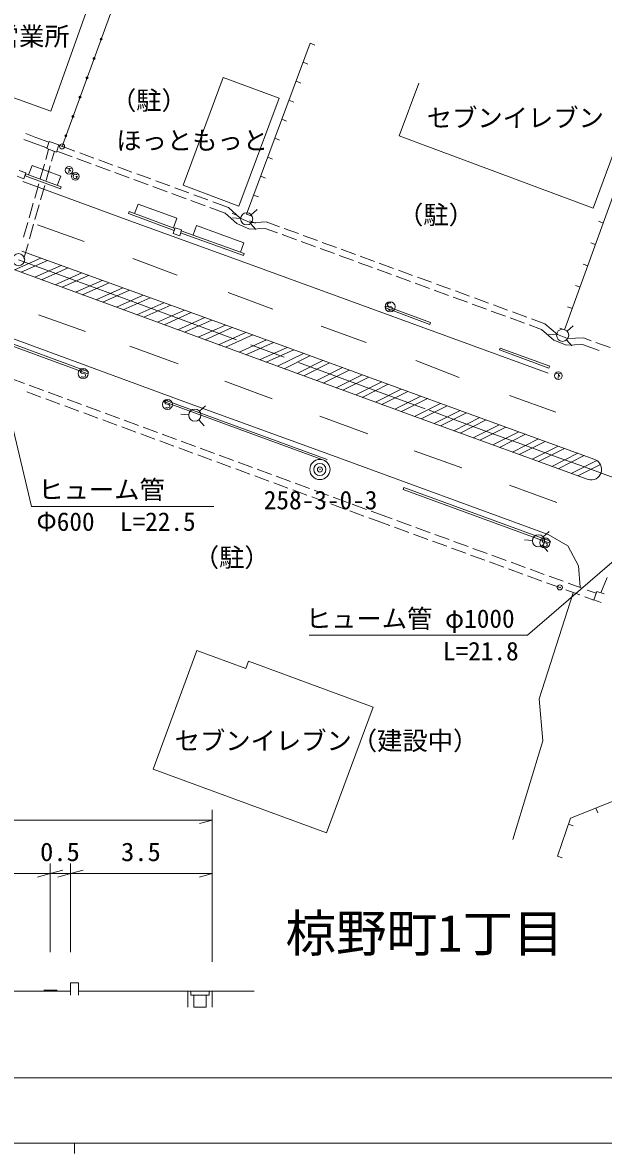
# Model space of a CAD drawing. Units: millimetres, scale not verified. Extents: x 40000 to 680000, y 20000 to 380000.
# Drawn here: x 462862 to 520240, y 204000 to 315732 of the extents above; entities that cross this region are included whole.
import ezdxf
from ezdxf.enums import TextEntityAlignment as Align

# ---------------------------------------------------------------- set-up
doc = ezdxf.new("R2010")
doc.units = ezdxf.units.MM
doc.header["$LTSCALE"] = 1000
doc.header["$PDMODE"] = 32
doc.header["$PDSIZE"] = 500
doc.linetypes.add('CHAIN', pattern=[18.5, 12, -1.5, 3.5, -1.5])
for name, color, linetype, lineweight in [('M-BGD', 7, 'Continuous', 13), ('M-BGD-EXST', 7, 'Continuous', 13), ('M-BMK', 2, 'CHAIN', 13), ('M-BMK-ROW', 30, 'Continuous', 13), ('M-BMK-SRVR', 3, 'Continuous', 13), ('M-STR-HTXT', 7, 'Continuous', 13), ('M-STR-STRC', 7, 'Continuous', 13), ('M-TTL-BAND', 7, 'Continuous', 13)]:
    doc.layers.add(name, color=color, linetype=linetype, lineweight=lineweight)
doc.layers.add('M-BMK-HTXT', color=7, linetype='Continuous')
doc.styles.add('ＭＳ ゴシック', font='')
doc.styles.get('ＭＳ ゴシック').set_extended_font_data('MS Gothic')

msp = doc.modelspace()

# ---------------------------------------------------------------- linework, layer by layer
at = {"layer": 'M-BGD'}
for p, q in [((466796, 303601), (475120, 326491)), ((465664, 306989), (470004, 319190)), ((446642, 313755), (465664, 306989)), ((484986, 296799), (491271, 313685)), ((491271, 313685), (491740, 313511)), ((490573, 311809), (491041, 311635)), ((478709, 299657), (482673, 310307)), ((482673, 310307), (488200, 308250)), ((489874, 309933), (490343, 309758)), ((502013, 309746), (500071, 304532)), ((488200, 308250), (484236, 297600)), ((489176, 308056), (489645, 307882)), ((488478, 306180), (488946, 306006)), ((462979, 304198), (463955, 303830)), ((463190, 304759), (464167, 304392)), ((464167, 304392), (465450, 303909)), ((465486, 303988), (465239, 303279)), ((466453, 303651), (465486, 303988)), ((487779, 304304), (488248, 304130)), ((500071, 304532), (519219, 297403)), ((463955, 303830), (465238, 303347)), ((465434, 303194), (465154, 302216)), ((465239, 303279), (466206, 302943)), ((465731, 302051), (466011, 303029)), ((466206, 302943), (466453, 303651)), ((467755, 302461), (466246, 303016)), ((468035, 303040), (466467, 303617)), ((469912, 302350), (468504, 302868)), ((465017, 301735), (464604, 300293)), ((469632, 301771), (468225, 302289)), ((471789, 301660), (470382, 302178)), ((487081, 302428), (487550, 302253)), ((522512, 302271), (516415, 285363)), ((519219, 297403), (521207, 302743)), ((463179, 300882), (462519, 301119)), ((462972, 300308), (463179, 300882)), ((463101, 300604), (463170, 300792)), ((463101, 300604), (466594, 299322)), ((463170, 300792), (466663, 299510)), ((463459, 300686), (463821, 301612)), ((463821, 301612), (466633, 300550)), ((465181, 300128), (465594, 301570)), ((471510, 301081), (470102, 301599)), ((473387, 300391), (471979, 300909)), ((473667, 300970), (472259, 301488)), ((475544, 300280), (474136, 300798)), ((462312, 300546), (462972, 300308)), ((462880, 300027), (473106, 296279)), ((464467, 299812), (464054, 298370)), ((464631, 298205), (465044, 299647)), ((466633, 300550), (466291, 299646)), ((466663, 299510), (466594, 299322)), ((475264, 299701), (473856, 300219)), ((477141, 299011), (475733, 299529)), ((477421, 299590), (476013, 300108)), ((484236, 297600), (478709, 299657)), ((486383, 300552), (486851, 300377)), ((479018, 298321), (477611, 298839)), ((479298, 298900), (477890, 299418)), ((481175, 298210), (479768, 298728)), ((485684, 298675), (486153, 298501)), ((463917, 297890), (463504, 296447)), ((464081, 296282), (464494, 297725)), ((473930, 296861), (474272, 297801)), ((474272, 297801), (478112, 296406)), ((480896, 297631), (479488, 298149)), ((482874, 296904), (481365, 297459)), ((483213, 297461), (481645, 298038)), ((484363, 296411), (483213, 297461)), ((485448, 296730), (486050, 297256)), ((484461, 292154), (473106, 296279)), ((473405, 297052), (473335, 296864)), ((473335, 296864), (477825, 295197)), ((473405, 297052), (477895, 295384)), ((478112, 296406), (477771, 295466)), ((484010, 295866), (482874, 296904)), ((484175, 296621), (483577, 296906)), ((484397, 296375), (483599, 296429)), ((485395, 295962), (484363, 296411)), ((484986, 296799), (485454, 296625)), ((485267, 296158), (485886, 295929)), ((520226, 295930), (519755, 296100)), ((463367, 295967), (462954, 294525)), ((463531, 294360), (463944, 295802)), ((464347, 295736), (468943, 294112)), ((477918, 295464), (477730, 294894)), ((477895, 295384), (477825, 295197)), ((478572, 295248), (477918, 295464)), ((478384, 294678), (478572, 295248)), ((478541, 295151), (484757, 292903)), ((479707, 294755), (480044, 295672)), ((480044, 295672), (484710, 293960)), ((485280, 295315), (484010, 295866)), ((486825, 295404), (485280, 295315)), ((485391, 295883), (485917, 295281)), ((486921, 296050), (485395, 295962)), ((488030, 294963), (486825, 295404)), ((488243, 295567), (486921, 296050)), ((490121, 294880), (488713, 295395)), ((462981, 292437), (463394, 293879)), ((477730, 294894), (478384, 294678)), ((478473, 294962), (484689, 292714)), ((484710, 293960), (484373, 293043)), ((489908, 294276), (488500, 294791)), ((491787, 293589), (490378, 294105)), ((492000, 294193), (490591, 294708)), ((493878, 293506), (492469, 294021)), ((519464, 293817), (518993, 293986)), ((462991, 293216), (462991, 293216)), ((484757, 292903), (484689, 292714)), ((493665, 292902), (492256, 293418)), ((495756, 292819), (494348, 293334)), ((473750, 292436), (478146, 290792)), ((514774, 281094), (484461, 292154)), ((495543, 292216), (494135, 292731)), ((497422, 291529), (496013, 292044)), ((497635, 292132), (496226, 292647)), ((499513, 291445), (498104, 291961)), ((518702, 291703), (518231, 291873)), ((499300, 290842), (497891, 291357)), ((501178, 290155), (499770, 290670)), ((501391, 290758), (499983, 291274)), ((503270, 290072), (501861, 290587)), ((503057, 289468), (501648, 289983)), ((505148, 289385), (503739, 289900)), ((517940, 289590), (517469, 289760)), ((483174, 289052), (487570, 287408)), ((504935, 288781), (503526, 289296)), ((506814, 288094), (505405, 288609)), ((507026, 288698), (505618, 289213)), ((508905, 288011), (507496, 288526)), ((498795, 287724), (498726, 287537)), ((498726, 287537), (503105, 285918)), ((498795, 287724), (503174, 286106)), ((508692, 287407), (507283, 287923)), ((510570, 286720), (509161, 287236)), ((510783, 287324), (509374, 287839)), ((512661, 286637), (511253, 287152)), ((517177, 287476), (516707, 287646)), ((479427, 278076), (456960, 286313)), ((464428, 286869), (469077, 285225)), ((503105, 285918), (503174, 286106)), ((512449, 286034), (511040, 286549)), ((514453, 285982), (513131, 286465)), ((469302, 281035), (457398, 285409)), ((469371, 281223), (457467, 285597)), ((492345, 285732), (496804, 284119)), ((514123, 285421), (512918, 285862)), ((515355, 284354), (514123, 285421)), ((515691, 284909), (514453, 285982)), ((515614, 284878), (514816, 284931)), ((516415, 285363), (515945, 285533)), ((516664, 285232), (517267, 285759)), ((516589, 283871), (515355, 284354)), ((516699, 284516), (515691, 284909)), ((518185, 283926), (516589, 283871)), ((516607, 284386), (517134, 283783)), ((518286, 284570), (516699, 284516)), ((519813, 283342), (518185, 283926)), ((519030, 284303), (518286, 284570)), ((520912, 283627), (519501, 284134)), ((473441, 283749), (478219, 282010)), ((510034, 283579), (509965, 283391)), ((509965, 283391), (514867, 281594)), ((510034, 283579), (514936, 281782)), ((501706, 282348), (506007, 280672)), ((514936, 281782), (514867, 281594)), ((461629, 280587), (463037, 280069)), ((469302, 281035), (469371, 281223)), ((463506, 279896), (464914, 279378)), ((482839, 280303), (487530, 278572)), ((463265, 279239), (464673, 278721)), ((465142, 278548), (466550, 278030)), ((465383, 279206), (466791, 278688)), ((467260, 278515), (468668, 277997)), ((476892, 278249), (476960, 278437)), ((492877, 272382), (476892, 278249)), ((492946, 272569), (476960, 278437)), ((510972, 278901), (515558, 277256)), ((467019, 277858), (468427, 277340)), ((468896, 277167), (470304, 276649)), ((469137, 277824), (470545, 277306)), ((471014, 277134), (472422, 276616)), ((493100, 273090), (479427, 278076)), ((480329, 277333), (480932, 277859)), ((470773, 276476), (472181, 275958)), ((472891, 276443), (474299, 275925)), ((479279, 276978), (478481, 277032)), ((480272, 276486), (480799, 275884)), ((492223, 276845), (496952, 275112)), ((472650, 275786), (474058, 275268)), ((474527, 275095), (475935, 274577)), ((474768, 275752), (476176, 275234)), ((476645, 275062), (478053, 274544)), ((476404, 274405), (477812, 273887)), ((478522, 274371), (479930, 273853)), ((478281, 273714), (479689, 273196)), ((480158, 273023), (481566, 272505)), ((480399, 273680), (481807, 273162)), ((482276, 272990), (483684, 272472)), ((500752, 270277), (493100, 273090)), ((501549, 273434), (506248, 271724)), ((482035, 272333), (483443, 271815)), ((483912, 271642), (485319, 271124)), ((484153, 272299), (485560, 271781)), ((486030, 271608), (487437, 271090)), ((485789, 270951), (487196, 270433)), ((487907, 270918), (489314, 270400)), ((487666, 270261), (489073, 269743)), ((489543, 269570), (490950, 269052)), ((489784, 270227), (491191, 269709)), ((491661, 269537), (493068, 269019)), ((500526, 269784), (500457, 269596)), ((514946, 264295), (500457, 269596)), ((515015, 264483), (500526, 269784)), ((500752, 270277), (514793, 265161)), ((510949, 270022), (515644, 268304)), ((491420, 268879), (492827, 268361)), ((493297, 268189), (494704, 267671)), ((493538, 268846), (494945, 268328)), ((495174, 267498), (496581, 266980)), ((495415, 268155), (496822, 267637)), ((497292, 267465), (498479, 267028)), ((497051, 266807), (498239, 266370)), ((498239, 266370), (499137, 266042)), ((498479, 267028), (499371, 266702)), ((499841, 266530), (501250, 266015)), ((499607, 265870), (501016, 265356)), ((501486, 265184), (502895, 264669)), ((501720, 265844), (503129, 265329)), ((503598, 265158), (505007, 264643)), ((514280, 264913), (514883, 265440)), ((516744, 264033), (514793, 265161)), ((503364, 264498), (504773, 263983)), ((505243, 263812), (506652, 263297)), ((505477, 264471), (506886, 263957)), ((507356, 263785), (508764, 263271)), ((513230, 264559), (512432, 264613)), ((514223, 264067), (514750, 263464)), ((515015, 264483), (514946, 264295)), ((517768, 262051), (516744, 264033)), ((507121, 263126), (508530, 262611)), ((509234, 263099), (510643, 262584)), ((509000, 262439), (510409, 261925)), ((510879, 261753), (512288, 261238)), ((511113, 262413), (512522, 261898)), ((512991, 261727), (514400, 261212)), ((517961, 259935), (517768, 262051)), ((512757, 261067), (514166, 260552)), ((514636, 260381), (516045, 259866)), ((514870, 261041), (516279, 260526)), ((516749, 260354), (518157, 259840)), ((519987, 259396), (520605, 260902)), ((513884, 248901), (517252, 259395)), ((516514, 259695), (517923, 259180)), ((518627, 259668), (519519, 259342)), ((519585, 259534), (519292, 258683)), ((519585, 259534), (520322, 259280)), ((518393, 259008), (519292, 258680)), ((519292, 258683), (520034, 258427)), ((475774, 241952), (480087, 253691)), ((480087, 253691), (484919, 251924)), ((484919, 251924), (485179, 252633)), ((485179, 252633), (497502, 248104)), ((497502, 248104), (492870, 235670)), ((514262, 244751), (513884, 248901)), ((511306, 235002), (514262, 244751)), ((475774, 241952), (492870, 235670)), ((519510, 238123), (519693, 237657)), ((387594, 236938), (481594, 236938)), ((481594, 236938), (480344, 236588)), ((481594, 237938), (481594, 222939)), ((516790, 236525), (517262, 236361)), ((465594, 232644), (465594, 223876)), ((467594, 232644), (467594, 223876)), ((481594, 232644), (481594, 223876)), ((515693, 233370), (516165, 233206)), ((439594, 231644), (465594, 231644)), ((465594, 231644), (464344, 231294)), ((465594, 231644), (466844, 231994)), ((465594, 231644), (467594, 231644)), ((467594, 231644), (466344, 231294)), ((467594, 231644), (468844, 231994)), ((467594, 231644), (481594, 231644)), ((481594, 231644), (480344, 231294)), ((464965, 220121), (466286, 220121)), ((467594, 220042), (467594, 220842)), ((467594, 220842), (468394, 220842)), ((468394, 220842), (468394, 220042)), ((439594, 220042), (465594, 220042)), ((465594, 220042), (467594, 220042)), ((467594, 220042), (467594, 219642)), ((468394, 220042), (479194, 220042)), ((468394, 220042), (468394, 219642)), ((479194, 220042), (479494, 220042)), ((479194, 220042), (479194, 218442)), ((479494, 220042), (479494, 219642)), ((479494, 220042), (481294, 220042)), ((479494, 219642), (479794, 219642)), ((479794, 219642), (479794, 218442)), ((479794, 219642), (480994, 219642)), ((480994, 218442), (480994, 219642)), ((480994, 219642), (481294, 219642)), ((481294, 219642), (481294, 220042)), ((481294, 220042), (481594, 220042)), ((481594, 220042), (481594, 218442)), ((481594, 220042), (485740, 220042)), ((479794, 218442), (480994, 218442))]:
    msp.add_line(p, q, dxfattribs=at)
for points in [[(499227, 288006), (499192, 288027), (499151, 288033), (499098, 288028), (499023, 288007), (498966, 287972), (498923, 287921), (498908, 287859), (498921, 287803), (498934, 287768), (498967, 287725), (499008, 287708), (499314, 287633), (499355, 287598), (499392, 287544), (499404, 287484), (499400, 287434), (499379, 287381), (499311, 287338), (499200, 287306), (499150, 287299), (499098, 287308), (499049, 287333), (499000, 287378)], [(468902, 281403), (468867, 281424), (468826, 281431), (468773, 281426), (468699, 281404), (468641, 281369), (468599, 281318), (468583, 281256), (468596, 281200), (468609, 281165), (468642, 281123), (468684, 281106), (468989, 281030), (469031, 280995), (469067, 280941), (469079, 280882), (469075, 280831), (469054, 280778), (468986, 280735), (468876, 280703), (468826, 280697), (468774, 280705), (468725, 280730), (468675, 280775)], [(477226, 278358), (477192, 278379), (477151, 278385), (477098, 278380), (477023, 278359), (476966, 278324), (476923, 278272), (476907, 278211), (476921, 278155), (476934, 278119), (476967, 278077), (477008, 278060), (477314, 277985), (477355, 277950), (477391, 277895), (477403, 277836), (477400, 277786), (477379, 277733), (477310, 277690), (477200, 277658), (477150, 277651), (477098, 277659), (477049, 277684), (477000, 277730)], [(514519, 264681), (514485, 264702), (514444, 264709), (514391, 264704), (514316, 264682), (514259, 264647), (514216, 264596), (514200, 264534), (514214, 264478), (514227, 264443), (514260, 264400), (514301, 264383), (514607, 264308), (514648, 264273), (514685, 264219), (514696, 264160), (514693, 264109), (514672, 264056), (514604, 264013), (514493, 263981), (514443, 263974), (514391, 263983), (514342, 264008), (514293, 264053)], [(515693, 233370), (517002, 237135), (521552, 238927), (523754, 247885), (527175, 255800)]]:
    msp.add_lwpolyline(points, dxfattribs=at)
for centre, radius in [((470611, 314092), 100), ((470611, 314092), 60), ((470611, 314092), 20), ((469917, 312184), 100), ((469917, 312184), 60), ((469917, 312184), 20), ((469224, 310277), 100), ((469224, 310277), 60), ((469224, 310277), 20), ((468530, 308369), 100), ((468530, 308369), 60), ((468530, 308369), 20), ((467837, 306462), 100), ((467837, 306462), 60), ((467837, 306462), 20), ((467143, 304554), 100), ((467143, 304554), 60), ((467143, 304554), 20), ((484996, 296335), 600), ((499168, 287653), 498), ((516212, 284837), 600), ((468843, 281050), 498), ((477167, 278005), 498), ((479877, 276938), 600), ((513829, 264519), 600), ((514460, 264328), 498)]:
    msp.add_circle(centre, radius, dxfattribs=at)
at = {"layer": 'M-BGD-EXST'}
for p, q in [((467242, 301346), (467694, 301315)), ((467468, 301330), (467437, 300875)), ((467462, 301221), (467565, 301135)), ((467565, 301135), (467610, 301064)), ((467881, 300652), (467869, 300481)), ((467922, 300715), (467881, 300652)), ((467953, 300745), (467922, 300715)), ((468024, 300773), (467953, 300745)), ((468129, 300766), (468024, 300773)), ((468192, 300727), (468129, 300766)), ((468221, 300690), (468192, 300727)), ((467869, 300481), (467896, 300411)), ((467896, 300411), (467935, 300372)), ((467935, 300372), (467996, 300335)), ((467996, 300335), (468092, 300328)), ((468092, 300328), (468165, 300358)), ((468105, 300532), (468228, 300524)), ((468165, 300358), (468201, 300422)), ((468201, 300422), (468228, 300524)), ((468228, 300524), (468214, 300320)), ((468228, 300524), (468276, 300520)), ((515581, 281048), (516034, 281018)), ((515807, 281033), (515777, 280577)), ((515801, 280923), (515904, 280838)), ((515904, 280838), (515950, 280767))]:
    msp.add_line(p, q, dxfattribs=at)
for centre in [(467455, 301144), (468061, 300532), (515794, 280846)]:
    msp.add_circle(centre, 375, dxfattribs=at)
at = {"layer": 'M-BMK'}
for p, q in [((462466, 292305), (472736, 288529)), ((472736, 288529), (491372, 281694)), ((491372, 281694), (503019, 277423))]:
    msp.add_line(p, q, dxfattribs=at)
for points in [[(503019, 277423), (505036, 276683), (506914, 275995), (508792, 275307), (510150, 274810)], [(510150, 274810), (512170, 274072), (514049, 273387), (515928, 272704), (517808, 272022), (519689, 271342), (521571, 270664), (523453, 269988), (525337, 269315), (527222, 268646), (528965, 268029)]]:
    msp.add_lwpolyline(points, dxfattribs=at)
at = {"layer": 'M-BMK-ROW'}
for centre in [(466753, 303495), (515940, 259926)]:
    msp.add_circle(centre, 250, dxfattribs=at)
for p in [(466753, 303495), (515940, 259926)]:
    msp.add_point(p, dxfattribs=at)
at = {"layer": 'M-BMK-SRVR'}
for centre, radius in [((462466, 292305), 600), ((492235, 271575), 1000), ((492235, 271575), 600)]:
    msp.add_circle(centre, radius, dxfattribs=at)
msp.add_point((492235, 271575), dxfattribs=at)
at = {"layer": 'M-STR-HTXT'}
for p, q in [((460144, 283027), (463740, 267931)), ((463740, 267931), (481756, 267931)), ((522036, 263195), (512758, 255193)), ((512758, 255193), (491181, 255193)), ((70022, 211464), (556824, 211464))]:
    msp.add_line(p, q, dxfattribs=at)
at = {"layer": 'M-STR-STRC'}
for p, q in [((462772, 293150), (489488, 283456)), ((462048, 291308), (464646, 292470)), ((462721, 291062), (465322, 292225)), ((464067, 290568), (466674, 291734)), ((462094, 291292), (474831, 286619)), ((467350, 291489), (464739, 290321)), ((468702, 290998), (466085, 289827)), ((469378, 290753), (466758, 289581)), ((470731, 290262), (468103, 289087)), ((471407, 290017), (468776, 288840)), ((472759, 289526), (470121, 288347)), ((473435, 289281), (470794, 288100)), ((472140, 287606), (474787, 288790)), ((472812, 287359), (475463, 288545)), ((474158, 286866), (476816, 288054)), ((477492, 287809), (474831, 286619)), ((478844, 287318), (476176, 286125)), ((474831, 286619), (486701, 282264)), ((476849, 285878), (479520, 287073)), ((478195, 285385), (480872, 286582)), ((478867, 285138), (481548, 286337)), ((480213, 284644), (482901, 285847)), ((483577, 285601), (480886, 284397)), ((484929, 285111), (482231, 283904)), ((485605, 284865), (482904, 283657)), ((486957, 284375), (484249, 283163)), ((487633, 284129), (484922, 282917)), ((488986, 283639), (486268, 282423)), ((489662, 283393), (486940, 282176)), ((490601, 283051), (488053, 281769)), ((491246, 282815), (488697, 281533)), ((504793, 277877), (489488, 283456)), ((486701, 282264), (502222, 276583)), ((492536, 282345), (489985, 281062)), ((493181, 282110), (490629, 280826)), ((494472, 281639), (491917, 280355)), ((495117, 281404), (492561, 280119)), ((496407, 280934), (493849, 279647)), ((497052, 280699), (494493, 279412)), ((498342, 280228), (495781, 278940)), ((498987, 279993), (496425, 278705)), ((500277, 279523), (497713, 278233)), ((498357, 277997), (500922, 279288)), ((499647, 277525), (502213, 278817)), ((500291, 277290), (502858, 278582)), ((501578, 276818), (504148, 278112)), ((504793, 277877), (502222, 276583)), ((506084, 277407), (503513, 276113)), ((506729, 277172), (504159, 275878)), ((504793, 277877), (519394, 272565)), ((518746, 270572), (502222, 276583)), ((505450, 275409), (508020, 276703)), ((506096, 275174), (508666, 276468)), ((507387, 274704), (509957, 275998)), ((508032, 274469), (510603, 275763)), ((509323, 274000), (511894, 275294)), ((509969, 273765), (512539, 275059)), ((511260, 273295), (513830, 274589)), ((511905, 273060), (514476, 274354)), ((513196, 272591), (515767, 273885)), ((513842, 272356), (516412, 273650)), ((515133, 271886), (517703, 273180)), ((515779, 271651), (518349, 272945)), ((517070, 271182), (519602, 272457)), ((517715, 270947), (519948, 272071))]:
    msp.add_line(p, q, dxfattribs=at)
msp.add_arc((519017, 271586), 1049, 255.01867, 68.94171, dxfattribs=at)
at = {"layer": 'M-TTL-BAND'}
for p, q in [((40000, 205000), (579000, 205000)), ((468000, 205000), (468000, 204000))]:
    msp.add_line(p, q, dxfattribs=at)

# ---------------------------------------------------------------- texts
at = {"layer": 'M-BGD', "style": 'ＭＳ ゴシック'}
msp.add_text('下関営業所', height=1833, dxfattribs=at).set_placement((461261, 312908), align=Align.BOTTOM_CENTER)
for s, p in [('（駐）', (471587, 306573)), ('セブンイレブン', (502790, 304860)), ('ほっともっと', (472114, 302623)), ('（駐）', (499952, 295271)), ('（駐）', (479776, 261414)), ('セブンイレブン（建設中）', (477884, 243307))]:
    msp.add_text(s, height=1833, dxfattribs=at).set_placement(p, align=Align.BOTTOM_LEFT)
at = {"layer": 'M-BGD', "style": 'ＭＳ ゴシック', "width": 1.05}
for s, p in [('0.5', (464586, 232329)), ('3.5', (472586, 232329))]:
    msp.add_text(s, height=1833, dxfattribs=at).set_placement(p, align=Align.BOTTOM_LEFT)
at = {"layer": 'M-BMK-HTXT', "style": 'ＭＳ ゴシック'}
msp.add_text('椋野町1丁目', height=3666, dxfattribs=at).set_placement((502574, 225755), align=Align.MIDDLE_CENTER)
at = {"layer": 'M-BMK-SRVR', "style": 'ＭＳ ゴシック'}
msp.add_text('258-3-0-3', height=1833, dxfattribs=at).set_placement((492301, 268555), align=Align.MIDDLE_CENTER)
at = {"layer": 'M-STR-HTXT', "style": 'ＭＳ ゴシック'}
for s, p in [('ヒューム管', (464406, 268115)), ('Φ600\u3000L=22.5', (464231, 264963)), ('ヒューム管 φ1000', (490842, 255377)), ('L=21.8', (504390, 252163))]:
    msp.add_text(s, height=1833, dxfattribs=at).set_placement(p, align=Align.BOTTOM_LEFT)

doc.saveas('drawing.dxf')
